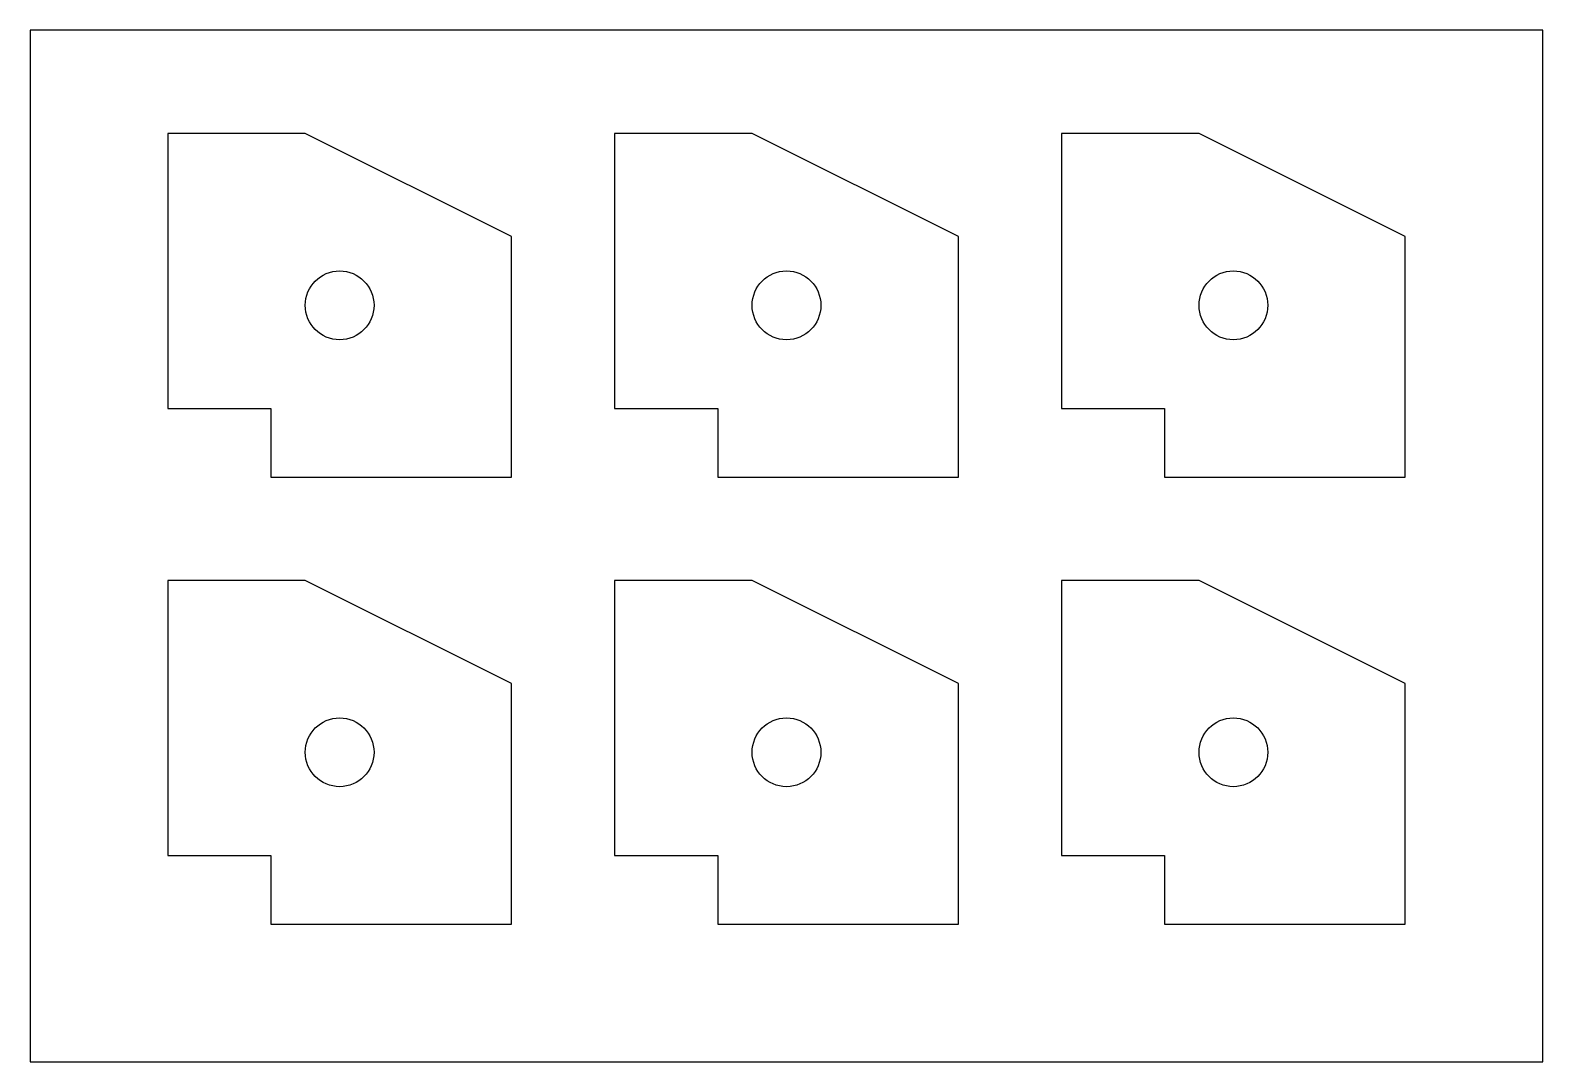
# Model space of a CAD drawing. Header units: millimetres. Extents: x -20 to 200, y -20 to 130.
import ezdxf

# ---------------------------------------------------------------- set-up
doc = ezdxf.new("R2010")
doc.units = ezdxf.units.MM
doc.layers.get('0').update_dxf_attribs({"linetype": 'CONTINUOUS'})

msp = doc.modelspace()

# ---------------------------------------------------------------- linework, layer by layer
for points in [[(-20, -20), (200, -20), (200, 130), (-20, 130)], [(15, 65), (50, 65), (50, 100), (20, 115), (0, 115), (0, 75), (15, 75)], [(80, 65), (115, 65), (115, 100), (85, 115), (65, 115), (65, 75), (80, 75)], [(145, 65), (180, 65), (180, 100), (150, 115), (130, 115), (130, 75), (145, 75)], [(15, 0), (50, 0), (50, 35), (20, 50), (0, 50), (0, 10), (15, 10)], [(80, 0), (115, 0), (115, 35), (85, 50), (65, 50), (65, 10), (80, 10)], [(145, 0), (180, 0), (180, 35), (150, 50), (130, 50), (130, 10), (145, 10)]]:
    msp.add_lwpolyline(points, close=True)
for centre in [(25, 90), (90, 90), (155, 90), (25, 25), (90, 25), (155, 25)]:
    msp.add_circle(centre, 5)

doc.saveas('drawing.dxf')
